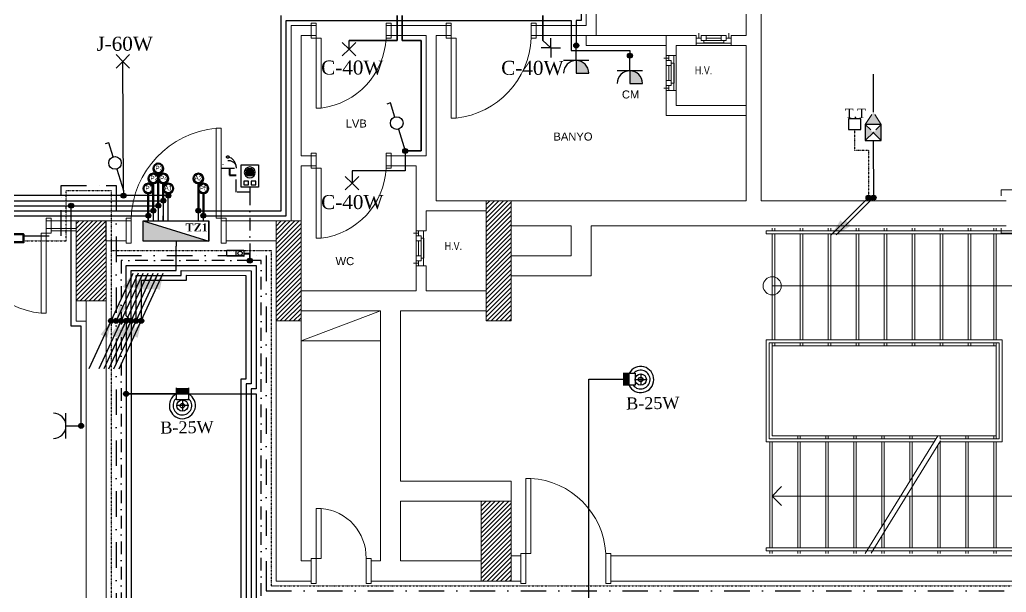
# Model space of a CAD drawing. Header units: millimetres. Extents: x 3395 to 31170, y 2853 to 7104.
# Drawn here: x 11591 to 12577, y 5600 to 6172 of the extents above; entities that cross this region are included whole.
import ezdxf

# ---------------------------------------------------------------- set-up
doc = ezdxf.new("R2010")
doc.units = ezdxf.units.MM
for name, pattern in [('ACAD_ISO02W100', [15, 12, -3]), ('DASHDOT', [25.4, 12.7, -6.35, 0, -6.35]), ('DASHDOTX2', [50.8, 25.4, -12.7, 0, -12.7]), ('DIVIDE', [1.25, 0.5, -0.25, 0, -0.25, 0, -0.25])]:
    doc.linetypes.add(name, pattern=pattern)
for name, color, linetype, lineweight in [('9', 2, 'Continuous', 18), ('Duvar', 7, 'Continuous', 20), ('ELEKT', 2, 'Continuous', 50), ('elk035', 3, 'Continuous', 30), ('KAPEN', 30, 'Continuous', 13), ('SIVA', 42, 'Continuous', 9), ('TR', 252, 'Continuous', 5), ('ZİL', 53, 'DASHDOT', 20)]:
    doc.layers.add(name, color=color, linetype=linetype, lineweight=lineweight)
for name, color, linetype in [('AnaHat', 11, 'Continuous'), ('AydınlatmaT.', 1, 'Continuous'), ('DENIZLIK', 140, 'Continuous'), ('Diyafon.Zil', 41, 'DASHDOT'), ('Elektrik T.', 4, 'Continuous'), ('hat', 3, 'Continuous'), ('Müşterek', 131, 'Continuous'), ('S', 2, 'Continuous'), ('SEMBOLLER', 7, 'Continuous'), ('SembollerY.', 255, 'DIVIDE'), ('Telefon', 3, 'DIVIDE'), ('Televizyon', 255, 'DASHDOTX2'), ('Yan.Korna', 95, 'Continuous'), ('YazılarY.', 7, 'Continuous'), ('ÇıkışTabela', 3, 'Continuous')]:
    doc.layers.add(name, color=color, linetype=linetype)
doc.styles.add('ALT', font='times.ttf', dxfattribs={"height": 20})
doc.styles.add('MEKAN', font='times.ttf')
doc.styles.get("Standard").update_dxf_attribs({"font": 'arial.ttf'})
doc.styles.add('style1', font='arial.ttf')

# ---------------------------------------------------------------- blocks, each defined once
blk = doc.blocks.new('LL8-1A')
at = {"layer": 'KAPEN'}
for points in [[(-80, 0), (-80, -2.5), (-75, -2.5), (-75, 12.5), (-80, 12.5), (-80, 10)], [(0, 0), (0, -2.5), (-5, -2.5), (-5, 12.5), (0, 12.5), (0, 10)]]:
    blk.add_lwpolyline(points, dxfattribs=at)
blk.add_lwpolyline([(-5, -72.5), (-10, -72.5), (-10, -2.5), (-5, -2.5)], close=True, dxfattribs=at)
blk.add_arc((-0.63, 1.38), 74.47, 182.98844, 262.76937, dxfattribs=at)
blk = doc.blocks.new('LL1-2U')
at = {"layer": 'KAPEN'}
blk.add_lwpolyline([(5, 92.5), (10, 92.5), (10, 2.5), (5, 2.5)], close=True, dxfattribs=at)
for points in [[(0, 0), (0, 2.5), (5, 2.5), (5, -22.5), (0, -22.5), (0, -20)], [(100, 0), (100, 2.5), (95, 2.5), (95, -22.5), (100, -22.5), (100, -20)]]:
    blk.add_lwpolyline(points, dxfattribs=at)
blk.add_arc((0.83, -1.3), 94.24, 2.30929, 84.41755, dxfattribs=at)
blk = doc.blocks.new('30x30')
at = {"layer": 'DENIZLIK'}
blk.add_line((2.5, -12.5), (2.5, 7.5), dxfattribs=at)
at = {"layer": 'Duvar'}
for p, q in [((5, 15), (-5, 15)), ((5, -20), (-5, -20))]:
    blk.add_line(p, q, dxfattribs=at)
at = {"layer": 'KAPEN'}
for p, q in [((-5, -10), (-5, 5)), ((-2.5, 5), (-2.5, -10)), ((0, 5), (0, -10))]:
    blk.add_line(p, q, dxfattribs=at)
for points in [[(0, 7.5), (0, 5), (-5, 5), (-5, 10), (-2.5, 10)], [(2.5, 15), (2.5, 7.5), (0, 7.5), (0, 10), (-2.5, 10), (-2.5, 15)], [(0, -12.5), (0, -10), (-5, -10), (-5, -15), (-2.5, -15)], [(2.5, -20), (2.5, -12.5), (0, -12.5), (0, -15), (-2.5, -15), (-2.5, -20)]]:
    blk.add_lwpolyline(points, dxfattribs=at)
at = {"layer": 'SIVA', "ltscale": 2}
for p, q in [((-2.5, 12.5), (-7.5, 12.5)), ((-2.5, -17.5), (-7.5, -17.5))]:
    blk.add_line(p, q, dxfattribs=at)
blk = doc.blocks.new('RR9-1A')
at = {"layer": 'KAPEN'}
for points in [[(0, 0), (0, -2.5), (5, -2.5), (5, 12.5), (0, 12.5), (0, 10)], [(90, 0), (90, -2.5), (85, -2.5), (85, 12.5), (90, 12.5), (90, 10)]]:
    blk.add_lwpolyline(points, dxfattribs=at)
blk.add_lwpolyline([(5, -82.5), (10, -82.5), (10, -2.5), (5, -2.5)], close=True, dxfattribs=at)
blk.add_arc((0.74, 1.33), 84.34, 276.30069, 357.39453, dxfattribs=at)
blk = doc.blocks.new('B')
at = {"layer": 'elk035'}
blk.add_hatch(color=256, dxfattribs=at).paths.add_polyline_path([(2.5, 0, 1), (-2.5, 0, 1)])
blk.add_circle((0, 0), 2.5, dxfattribs=at)
blk = doc.blocks.new('NORA')
for p, q in [((0, 0.2275), (-0.0318, 0.2275)), ((0, 0.105), (0, 0.2275))]:
    blk.add_line(p, q)
blk.add_circle((0, 0.0525), 0.0525)
blk = doc.blocks.new('A')
at = {"layer": 'S', "xscale": 100, "yscale": 100, "zscale": 100, "rotation": 180}
blk.add_blockref('NORA', (0, 0), dxfattribs=at)
blk = doc.blocks.new('KAAC')
at = {"layer": 'SEMBOLLER', "color": 9}
for p, q in [((-0.081, 0.306), (0.081, 0.306)), ((-0.081, 0.29), (0.081, 0.29)), ((-0.078, 0.322), (0.078, 0.322)), ((-0.078, 0.274), (0.078, 0.274)), ((-0.071, 0.338), (0.071, 0.338)), ((-0.071, 0.258), (0.071, 0.258)), ((-0.059, 0.354), (0.059, 0.354)), ((-0.059, 0.242), (0.059, 0.242)), ((-0.039, 0.37), (0.039, 0.37)), ((-0.039, 0.226), (0.039, 0.226))]:
    blk.add_line(p, q, dxfattribs=at)
at = {"layer": 'SEMBOLLER', "color": 4}
blk.add_lwpolyline([(-0.175, 0.45), (-0.175, 0), (0.175, 0), (0.175, 0.45)], close=True, dxfattribs=at)
at = {"layer": 'SEMBOLLER', "color": 3}
for points in [[(-0.123, 0.045), (-0.123, 0.12), (-0.028, 0.12), (-0.028, 0.045)], [(0.028, 0.045), (0.028, 0.12), (0.123, 0.12), (0.123, 0.045)]]:
    blk.add_lwpolyline(points, close=True, dxfattribs=at)
at = {"layer": 'SEMBOLLER', "color": 2}
blk.add_circle((0, 0.298), 0.112, dxfattribs=at)
at = {"layer": 'SEMBOLLER', "color": 9}
for start, end in [(174.3781, 185.6219), (150.6713, 162.9089), (197.0911, 209.3287), (118.155, 136.7056), (223.2944, 241.845), (43.2944, 61.845), (298.155, 316.7056), (17.0911, 29.3287), (330.6713, 342.9089), (354.3781, 5.6219)]:
    blk.add_arc((0, 0.298), 0.0817, start, end, dxfattribs=at)

msp = doc.modelspace()

# ---------------------------------------------------------------- hatches: boundary and pattern name
at = {"layer": 'Elektrik T.', "linetype": 'ByBlock'}
h = msp.add_hatch(color=256, dxfattribs=at)
h.dxf.hatch_style = 1
h.paths.add_polyline_path([(12160.07, 6118.78, 0.414214), (12147.47, 6131.38), (12147.47, 6118.78)])
h = msp.add_hatch(color=256, dxfattribs=at)
h.dxf.hatch_style = 1
h.paths.add_polyline_path([(12201.11, 6121.26), (12201.11, 6108.66), (12213.71, 6108.66, 0.414214)])
at = {"layer": 'Elektrik T.'}
for points in [[(12194.29, 5806.97), (12200.29, 5806.97), (12200.29, 5818.97), (12194.29, 5818.97)], [(11748.01, 5804.41), (11748.01, 5798.41), (11760.01, 5798.41), (11760.01, 5804.41)]]:
    msp.add_hatch(color=3, dxfattribs=at).paths.add_polyline_path(points)
at = {"layer": 'ZİL', "linetype": 'ACAD_ISO02W100'}
msp.add_hatch(color=256, dxfattribs=at).paths.add_polyline_path([(12444.71, 6079.79), (12436.54, 6067.55), (12452.54, 6067.55)])
h = msp.add_hatch(color=256, dxfattribs=at)
h.paths.add_polyline_path([(12452.54, 6067.55), (12444.54, 6059.55), (12452.54, 6051.55)])
h.paths.add_polyline_path([(12436.54, 6067.55), (12436.54, 6051.55), (12444.54, 6059.55)])

# ---------------------------------------------------------------- linework, layer by layer
at = {"lineweight": 211}
msp.add_line((11739.7, 5996.46), (11739.7, 5998.83), dxfattribs=at)
msp.add_lwpolyline([(12452.54, 6067.55), (12436.54, 6067.55), (12436.54, 6051.55), (12452.54, 6051.55)], close=True)
at = {"layer": 'AnaHat'}
for p, q in [((11747.47, 5951.14), (11747.47, 5946.14)), ((11702.45, 5871.36), (11702.45, 5876.36))]:
    msp.add_line(p, q, dxfattribs=at)
for points in [[(11702.45, 5871.36), (11702.45, 5921.54), (11702.45, 5921.54), (11747.47, 5921.54), (11747.47, 5946.14)], [(11702.45, 5871.36), (11697.45, 5876.36), (11697.45, 5921.54), (11697.45, 5926.54), (11827.47, 5926.54), (11827.47, 5926.54), (11827.47, 5803.41), (11827.47, 5803.41), (11822.47, 5803.41), (11822.47, 5591.54)], [(11702.45, 5871.36), (11702.45, 5358.99), (11702.45, 5353.99), (11697.45, 5353.99), (11697.45, 5156.86), (11747.47, 5156.86)]]:
    msp.add_lwpolyline(points, dxfattribs=at)
at = {"layer": 'AydınlatmaT.', "color": 1}
for p, q in [((11920.44, 6142.8), (11913.65, 6149.58)), ((11920.44, 6142.8), (11927.23, 6149.58)), ((12122.06, 6144.22), (12122.06, 6153.82)), ((11694.18, 6130.58), (11687.4, 6137.37)), ((11694.18, 6130.58), (11700.97, 6137.37)), ((11920.44, 6142.8), (11913.65, 6136.01)), ((11920.44, 6142.8), (11927.23, 6136.01)), ((12122.06, 6144.22), (12112.46, 6144.22)), ((12122.06, 6144.22), (12122.06, 6134.62)), ((12122.06, 6144.22), (12131.66, 6144.22)), ((11694.18, 6130.58), (11687.4, 6123.79)), ((11694.18, 6130.58), (11700.97, 6123.79)), ((11923.41, 6008.97), (11916.63, 6015.76)), ((11923.41, 6008.97), (11916.63, 6002.18)), ((11923.41, 6008.97), (11930.2, 6015.76)), ((11923.41, 6008.97), (11930.2, 6002.18))]:
    msp.add_line(p, q, dxfattribs=at)
at = {"layer": 'AydınlatmaT.', "linetype": 'ByBlock'}
for p, q in [((12114.26, 6151.46), (12122.06, 6144.22)), ((11694.8, 6001.46), (11694.18, 6130.58)), ((11976.5, 6041.36), (11976.5, 6026.36)), ((11923.42, 6021.36), (11923.41, 6008.97)), ((11976.5, 6021.36), (11923.42, 6021.36)), ((11976.5, 6026.36), (11976.5, 6021.36))]:
    msp.add_line(p, q, dxfattribs=at)
at = {"layer": 'AydınlatmaT.'}
for p, q in [((12444.71, 6079.79), (12444.71, 6117.97)), ((11969.91, 6063), (11976.5, 6041.36)), ((12444.54, 6051.55), (12444.74, 5994.46)), ((11688.22, 6023.1), (11694.8, 6001.46))]:
    msp.add_line(p, q, dxfattribs=at)
at = {"layer": 'AydınlatmaT.', "linetype": 'ByBlock'}
for points in [[(11769.7, 5971.46), (11769.7, 5981.46), (11852.47, 5981.46), (11852.47, 5981.46), (11852.47, 6171.46), (11852.47, 6176.46)], [(11968.42, 6176.46), (11968.42, 6156.46), (11968.42, 6151.46), (11920.5, 6151.46), (11968.42, 6151.46), (11968.42, 6176.46)], [(11973.42, 6176.46), (11973.42, 6156.46), (11973.42, 6151.46), (11992.47, 6151.46), (11992.47, 6151.46), (11992.47, 6041.36), (11992.47, 6041.36), (11976.5, 6041.36), (11992.47, 6041.36), (11992.47, 6151.46), (11973.42, 6151.46), (11973.42, 6176.46)], [(12114.26, 6176.46), (12114.26, 6156.46), (12114.26, 6151.46), (12114.26, 6176.46)], [(11920.44, 6142.8), (11920.5, 6151.46)], [(11694.8, 6001.46), (11694.8, 5996.46)], [(11739.7, 5971.46), (11739.7, 5991.46), (11739.7, 5996.46), (11532.47, 5996.46)]]:
    msp.add_lwpolyline(points, dxfattribs=at)
at = {"layer": 'AydınlatmaT.'}
msp.add_lwpolyline([(11677.47, 5951.46), (11677.45, 5971.24)], dxfattribs=at)
at = {"layer": 'Diyafon.Zil'}
for p, q in [((11793.14, 6023.96), (11807.81, 6023.96)), ((11807.38, 5999.82), (11807.38, 6017.03)), ((11821.16, 5999.82), (11807.38, 5999.82)), ((11821.16, 6005.1), (11821.16, 5999.82)), ((11821.16, 5999.82), (11821.28, 5938.79))]:
    msp.add_line(p, q, dxfattribs=at)
at = {"layer": 'Diyafon.Zil', "lineweight": 40, "ltscale": 4.5}
for p, q in [((11800.81, 6023.96), (11800.81, 6017.03)), ((11800.81, 6017.03), (11807.38, 6017.03))]:
    msp.add_line(p, q, dxfattribs=at)
at = {"layer": 'Diyafon.Zil'}
msp.add_lwpolyline([(11832.47, 5596.54), (11832.47, 5931.54), (11832.47, 5931.54), (11821.29, 5931.54), (11821.28, 5938.79), (11821.28, 5931.54), (11692.47, 5931.54), (11692.47, 5931.54), (11692.47, 5136.46)], dxfattribs=at)
at = {"layer": 'Diyafon.Zil', "lineweight": 40, "ltscale": 4.5}
msp.add_lwpolyline([(11815.09, 5938.78), (11821.28, 5938.79)], dxfattribs=at)
at = {"layer": 'Diyafon.Zil'}
msp.add_circle((11799.16, 6035.12), 1.22, dxfattribs=at)
for centre, radius, end in [((11800.48, 6023.96), 7.34, 180), ((11795.72, 6023.96), 12.09, 67.34949)]:
    msp.add_arc(centre, radius, 0, end, dxfattribs=at)
at = {"layer": 'Duvar'}
for p, q in [((12157.47, 6276.46), (12157.47, 6166.46)), ((12167.47, 6156.46), (12167.47, 6276.4)), ((12317.47, 6276.46), (12317.47, 6156.46)), ((12332.47, 6276.46), (12332.47, 6061.46)), ((11882.47, 6166.46), (11862.47, 6166.46)), ((11882.47, 6166.46), (11882.47, 6156.46)), ((11962.47, 6156.46), (11962.47, 6166.46)), ((12017.47, 6166.46), (11962.47, 6166.46)), ((12017.47, 6166.46), (12017.47, 6156.46)), ((12107.47, 6156.46), (12107.47, 6166.46)), ((12157.47, 6166.46), (12107.47, 6166.46)), ((12107.47, 6166.46), (12157.47, 6166.46)), ((11862.47, 6156.46), (11862.47, 5971.36)), ((11872.47, 6156.46), (11882.47, 6156.46)), ((11872.47, 6036.36), (11872.47, 6156.46)), ((11962.47, 6156.46), (11997.47, 6156.46)), ((11997.47, 6156.46), (11997.47, 6036.36)), ((12007.47, 6156.46), (12007.47, 5991.46)), ((12007.47, 6156.46), (12017.47, 6156.46)), ((12107.47, 6156.46), (12157.47, 6156.46)), ((12157.47, 6146.46), (12157.47, 6156.46)), ((12267.47, 6156.46), (12167.47, 6156.46)), ((12237.47, 6156.46), (12167.47, 6156.46)), ((12317.47, 6156.46), (12302.47, 6156.46)), ((12237.47, 6146.46), (12157.47, 6146.46)), ((12237.47, 6146.46), (12237.47, 6136.46)), ((12247.47, 6146.46), (12267.47, 6146.46)), ((12247.47, 6146.46), (12247.47, 6136.46)), ((12302.47, 6146.46), (12317.47, 6146.46)), ((12317.47, 6146.46), (12317.47, 6086.46)), ((12237.47, 6111.46), (12237.47, 6086.46)), ((12247.47, 6101.46), (12247.47, 6086.46)), ((12247.47, 6086.46), (12317.47, 6086.46)), ((12317.47, 6086.46), (12317.47, 5991.46)), ((12237.47, 6076.46), (12317.47, 6076.46)), ((11872.47, 6036.36), (11882.47, 6036.36)), ((11882.47, 6036.36), (11882.47, 6026.36)), ((11997.47, 6036.36), (11962.47, 6036.36)), ((11962.47, 6026.36), (11962.47, 6036.36)), ((11872.47, 5971.36), (11872.47, 6026.36)), ((11882.47, 6026.36), (11872.47, 6026.36)), ((11962.47, 6026.36), (11987.47, 6026.36)), ((11987.47, 6026.36), (11987.47, 5991.46)), ((11987.47, 5991.46), (11987.47, 5961.36)), ((11987.47, 5991.46), (11987.47, 5991.46)), ((12057.47, 5991.46), (12007.47, 5991.46)), ((12057.45, 5991.36), (12082.45, 5991.36)), ((12057.45, 5991.36), (12057.45, 5871.36)), ((12082.45, 5991.36), (12082.45, 5871.36)), ((12317.47, 5991.46), (12082.47, 5991.46)), ((12577.47, 5991.46), (12407.47, 5991.46)), ((11997.47, 5961.36), (11997.47, 5981.46)), ((12057.47, 5981.46), (11997.47, 5981.46)), ((11622.47, 5971.46), (11697.47, 5971.46)), ((11622.47, 5961.46), (11622.47, 5971.46)), ((11647.45, 5971.36), (11677.45, 5971.36)), ((11647.45, 5971.36), (11647.45, 5891.36)), ((11677.45, 5971.36), (11677.45, 5891.36)), ((11697.47, 5971.46), (11697.47, 5951.46)), ((11797.47, 5951.46), (11797.47, 5971.46)), ((11847.47, 5971.46), (11797.47, 5971.46)), ((11847.45, 5971.36), (11872.45, 5971.36)), ((11847.45, 5971.36), (11847.45, 5871.36)), ((11872.45, 5971.36), (11872.45, 5871.36)), ((11622.47, 5961.46), (11647.47, 5961.46)), ((12577.47, 5966.46), (12162.47, 5966.46)), ((12682.97, 5961.46), (12337.47, 5961.46)), ((12337.47, 5958.46), (12337.47, 5961.46)), ((12679.97, 5958.46), (12337.47, 5958.46)), ((12343.47, 5961.46), (12343.47, 5963.86)), ((12343.47, 5852.36), (12343.47, 5958.46)), ((12345.97, 5961.46), (12345.97, 5963.86)), ((12345.97, 5852.36), (12345.97, 5958.46)), ((12371.47, 5961.46), (12371.47, 5963.86)), ((12371.47, 5852.36), (12371.47, 5958.46)), ((12373.97, 5961.46), (12373.97, 5963.86)), ((12373.97, 5852.36), (12373.97, 5958.46)), ((12399.47, 5961.46), (12399.47, 5963.86)), ((12399.47, 5852.36), (12399.47, 5958.46)), ((12401.97, 5961.46), (12401.97, 5963.86)), ((12401.97, 5852.36), (12401.97, 5958.46)), ((12427.47, 5961.46), (12427.47, 5963.86)), ((12427.47, 5852.36), (12427.47, 5958.46)), ((12429.97, 5961.46), (12429.97, 5963.86)), ((12429.97, 5852.36), (12429.97, 5958.46)), ((12455.47, 5961.46), (12455.47, 5963.86)), ((12455.47, 5852.36), (12455.47, 5958.46)), ((12457.97, 5961.46), (12457.97, 5963.86)), ((12457.97, 5852.36), (12457.97, 5958.46)), ((12483.47, 5961.46), (12483.47, 5963.86)), ((12483.47, 5852.36), (12483.47, 5958.46)), ((12485.97, 5961.46), (12485.97, 5963.86)), ((12485.97, 5852.36), (12485.97, 5958.46)), ((12511.47, 5961.46), (12511.47, 5963.86)), ((12511.47, 5852.36), (12511.47, 5958.46)), ((12513.97, 5961.46), (12513.97, 5963.86)), ((12513.97, 5852.36), (12513.97, 5958.46)), ((12539.47, 5961.46), (12539.47, 5963.86)), ((12539.47, 5852.36), (12539.47, 5958.46)), ((12541.97, 5961.46), (12541.97, 5963.86)), ((12541.97, 5852.36), (12541.97, 5958.46)), ((12564.97, 5961.46), (12564.97, 5963.86)), ((12564.97, 5852.36), (12564.97, 5958.46)), ((12567.47, 5961.46), (12567.47, 5963.86)), ((12567.47, 5852.36), (12567.47, 5958.46)), ((11677.47, 5951.46), (11677.47, 5551.46)), ((11697.47, 5951.46), (11677.47, 5951.46)), ((11797.47, 5951.46), (11847.47, 5951.46)), ((11987.47, 5926.36), (11987.47, 5901.36)), ((11997.47, 5901.36), (11997.47, 5926.36)), ((11987.47, 5901.36), (11872.47, 5901.36)), ((12057.47, 5901.36), (11997.47, 5901.36)), ((12343.47, 5906.36), (12616.21, 5906.36)), ((11647.45, 5891.36), (11677.45, 5891.36)), ((11657.47, 5891.46), (11657.47, 5593.96)), ((11872.47, 5851.36), (11951.97, 5881.36)), ((11951.97, 5881.36), (11872.47, 5881.36)), ((11951.97, 5881.36), (11951.97, 5631.46)), ((12057.47, 5881.36), (11971.97, 5881.36)), ((11971.97, 5881.36), (11971.97, 5711.36)), ((11847.45, 5871.36), (11872.45, 5871.36)), ((11847.47, 5871.46), (11847.47, 5611.46)), ((11872.47, 5871.46), (11872.47, 5631.46)), ((12057.45, 5871.36), (12082.45, 5871.36)), ((11951.97, 5851.36), (11872.47, 5851.36)), ((12343.47, 5756.36), (12343.47, 5849.36)), ((12345.97, 5846.36), (12345.97, 5849.36)), ((12371.47, 5846.36), (12371.47, 5849.36)), ((12373.97, 5846.36), (12373.97, 5849.36)), ((12399.47, 5846.36), (12399.47, 5849.36)), ((12401.97, 5846.36), (12401.97, 5849.36)), ((12427.47, 5846.36), (12427.47, 5849.36)), ((12429.97, 5846.36), (12429.97, 5849.36)), ((12455.47, 5846.36), (12455.47, 5849.36)), ((12457.97, 5846.36), (12457.97, 5849.36)), ((12483.47, 5846.36), (12483.47, 5849.36)), ((12485.97, 5846.36), (12485.97, 5849.36)), ((12511.47, 5846.36), (12511.47, 5849.36)), ((12513.97, 5846.36), (12513.97, 5849.36)), ((12539.47, 5846.36), (12539.47, 5849.36)), ((12541.97, 5846.36), (12541.97, 5849.36)), ((12564.97, 5846.36), (12564.97, 5849.36)), ((12567.47, 5846.36), (12567.47, 5849.36)), ((12343.47, 5846.36), (12567.47, 5846.36)), ((12567.45, 5756.36), (12567.47, 5846.36)), ((11657.47, 5796.36), (11657.47, 5593.96)), ((12567.47, 5756.36), (12343.47, 5756.36)), ((12368.97, 5753.36), (12368.97, 5756.36)), ((12371.47, 5753.36), (12371.47, 5756.36)), ((12396.97, 5753.36), (12396.97, 5756.36)), ((12399.47, 5753.36), (12399.47, 5756.36)), ((12424.97, 5753.36), (12424.97, 5756.36)), ((12427.47, 5753.36), (12427.47, 5756.36)), ((12508.97, 5756.36), (12436.39, 5638.96)), ((12511.88, 5751.56), (12442.51, 5639.34)), ((12452.97, 5753.36), (12452.97, 5756.36)), ((12455.47, 5753.36), (12455.47, 5756.36)), ((12480.97, 5753.36), (12480.97, 5756.36)), ((12483.47, 5753.36), (12483.47, 5756.36)), ((12511.47, 5753.36), (12511.47, 5756.36)), ((12536.97, 5753.36), (12536.97, 5756.36)), ((12539.47, 5753.36), (12539.47, 5756.36)), ((12564.97, 5753.36), (12564.97, 5756.36)), ((12567.45, 5756.36), (12567.45, 5753.36)), ((12340.97, 5644.46), (12340.97, 5750.36)), ((12343.47, 5644.46), (12343.47, 5750.36)), ((12368.97, 5644.46), (12368.97, 5750.36)), ((12371.47, 5644.46), (12371.47, 5750.36)), ((12396.97, 5644.46), (12396.97, 5750.36)), ((12399.47, 5644.46), (12399.47, 5750.36)), ((12424.97, 5644.46), (12424.97, 5750.36)), ((12427.47, 5644.46), (12427.47, 5750.36)), ((12452.97, 5665.78), (12452.97, 5750.36)), ((12455.47, 5644.46), (12455.47, 5750.36)), ((12480.97, 5711.07), (12480.97, 5750.36)), ((12483.47, 5644.46), (12483.47, 5750.36)), ((12508.97, 5644.46), (12508.97, 5746.85)), ((12511.47, 5644.46), (12511.47, 5750.36)), ((12536.97, 5644.46), (12536.97, 5750.36)), ((12539.47, 5644.46), (12539.47, 5750.36)), ((12564.97, 5644.46), (12564.97, 5750.36)), ((12567.47, 5644.46), (12567.47, 5750.36)), ((12082.45, 5711.36), (11971.97, 5711.36)), ((12082.45, 5711.36), (12082.45, 5691.36)), ((12343.47, 5696.36), (12352.74, 5705.96)), ((12052.45, 5691.36), (11971.97, 5691.36)), ((11971.97, 5691.36), (11971.97, 5631.46)), ((12052.45, 5691.36), (12082.45, 5691.36)), ((12052.45, 5691.36), (12052.45, 5611.36)), ((12082.45, 5691.36), (12082.45, 5611.36)), ((12616.21, 5696.36), (12343.47, 5696.36)), ((12343.47, 5696.36), (12352.74, 5686.76)), ((12480.97, 5644.46), (12480.97, 5696.36)), ((12452.97, 5644.46), (12452.97, 5656.9)), ((12337.47, 5644.46), (12679.97, 5644.46)), ((12337.47, 5644.46), (12337.47, 5641.46)), ((12091.97, 5636.56), (12082.45, 5636.56)), ((12091.97, 5636.56), (12091.97, 5611.46)), ((12181.97, 5636.46), (12181.97, 5611.36)), ((12181.97, 5636.46), (12181.97, 5611.36)), ((12181.97, 5636.46), (12687.47, 5636.46)), ((12337.47, 5641.46), (12682.97, 5641.46)), ((12340.97, 5638.86), (12340.97, 5641.46)), ((12343.47, 5638.86), (12343.47, 5641.46)), ((12368.97, 5638.86), (12368.97, 5641.46)), ((12371.47, 5638.86), (12371.47, 5641.46)), ((12396.97, 5638.86), (12396.97, 5641.46)), ((12399.47, 5638.86), (12399.47, 5641.46)), ((12424.97, 5638.86), (12424.97, 5641.46)), ((12427.47, 5638.86), (12427.47, 5641.46)), ((12452.97, 5638.86), (12452.97, 5641.46)), ((12455.47, 5638.86), (12455.47, 5641.46)), ((12480.97, 5638.86), (12480.97, 5641.46)), ((12483.47, 5638.86), (12483.47, 5641.46)), ((12508.97, 5638.86), (12508.97, 5641.46)), ((12511.47, 5638.86), (12511.47, 5641.46)), ((12536.97, 5638.86), (12536.97, 5641.46)), ((12539.47, 5638.86), (12539.47, 5641.46)), ((12564.97, 5638.86), (12564.97, 5641.46)), ((12567.47, 5638.86), (12567.47, 5641.46)), ((11872.47, 5631.46), (11882.45, 5631.46)), ((11882.45, 5631.46), (11882.45, 5611.46)), ((11942.45, 5631.46), (11951.97, 5631.46)), ((11942.45, 5631.46), (11942.45, 5611.46)), ((11971.97, 5631.46), (12052.47, 5631.46)), ((11847.47, 5611.46), (11882.45, 5611.46)), ((11942.45, 5611.46), (12052.45, 5611.46)), ((12052.45, 5611.36), (12082.45, 5611.36)), ((12091.97, 5611.46), (12082.47, 5611.46)), ((12181.97, 5611.46), (12687.47, 5611.46))]:
    msp.add_line(p, q, dxfattribs=at)
for points in [[(12102.47, 6166.46), (12157.47, 6166.46), (12157.47, 6276.46)], [(12577.47, 5991.46), (12332.47, 5991.46), (12332.47, 6276.46)], [(11792.47, 5971.46), (11862.47, 5971.46), (11862.47, 6166.46)], [(11792.47, 5976.46), (11857.47, 5976.46), (11857.47, 6166.46)], [(11862.47, 6166.46), (11887.47, 6166.46)], [(11957.47, 6166.46), (12022.47, 6166.46)], [(11887.47, 6036.36), (11872.47, 6036.36), (11872.47, 6156.46), (11887.47, 6156.46)], [(11957.47, 6156.46), (11997.47, 6156.46), (11997.47, 6036.36), (11957.47, 6036.36)], [(12022.47, 6156.46), (12007.47, 6156.46), (12007.47, 5991.46), (12317.47, 5991.46), (12317.47, 6076.46), (12237.47, 6076.46), (12237.47, 6156.46), (12102.47, 6156.46)], [(11957.47, 6026.36), (11987.47, 6026.36), (11987.47, 5901.36), (11872.47, 5901.36), (11872.47, 6026.36), (11887.47, 6026.36)], [(12572.47, 5996.36), (12572.47, 6002.36), (12682.47, 6002.36), (12682.47, 5996.36)], [(11617.47, 5971.46), (11702.47, 5971.46)], [(11547.47, 5963.25), (11232.47, 5961.46), (11232.47, 5946.46), (11072.47, 5946.36), (11072.47, 5563.96), (11657.47, 5563.96), (11657.47, 5871.08), (11647.47, 5871.08), (11647.47, 5963.81), (11617.47, 5963.64)], [(12082.47, 5916.46), (12162.47, 5916.46), (12162.47, 5966.46)], [(12572.47, 5963.86), (12572.47, 5958.86), (12682.47, 5958.86), (12682.47, 5963.86)], [(12505.26, 5750.36), (12337.47, 5750.36), (12337.47, 5852.36), (12573.47, 5852.36), (12573.47, 5750.36), (12511.14, 5750.36)], [(12507.12, 5753.36), (12340.47, 5753.36), (12340.47, 5849.36), (12570.47, 5849.36), (12570.47, 5753.36), (12511.47, 5753.36)], [(11882.45, 5631.46), (11882.45, 5633.96), (11887.45, 5633.96), (11887.45, 5608.96), (11882.45, 5608.96), (11882.45, 5611.46)], [(11942.45, 5631.46), (11942.45, 5633.96), (11937.45, 5633.96), (11937.45, 5608.96), (11942.45, 5608.96), (11942.45, 5611.46)], [(12091.97, 5636.56), (12091.97, 5639.06), (12096.97, 5639.06), (12096.97, 5608.96), (12091.97, 5608.96), (12091.97, 5611.46)], [(12181.97, 5636.56), (12181.97, 5639.06), (12176.97, 5639.06), (12176.97, 5608.96), (12181.97, 5608.96), (12181.97, 5611.46)]]:
    msp.add_lwpolyline(points, dxfattribs=at)
for points in [[(12247.47, 6146.46), (12317.47, 6146.46), (12317.47, 6086.46), (12247.47, 6086.46)], [(12082.47, 5936.46), (12142.47, 5936.46), (12142.47, 5966.46), (12082.47, 5966.46)], [(12096.97, 5713.96), (12101.97, 5713.96), (12101.97, 5639.06), (12096.97, 5639.06)], [(11887.45, 5683.96), (11892.45, 5683.96), (11892.45, 5633.96), (11887.45, 5633.96)]]:
    msp.add_lwpolyline(points, close=True, dxfattribs=at)
msp.add_circle((12343.47, 5906.36), 9.09, dxfattribs=at)
for centre, radius, start, end in [((12097.63, 5634.61), 79.47, 3.2095, 86.86732), ((11888.41, 5635.08), 49.05, 358.69517, 85.27925)]:
    msp.add_arc(centre, radius, start, end, dxfattribs=at)
at = {"layer": 'ELEKT'}
msp.add_lwpolyline([(11558.19, 5957.89), (11595.02, 5957.89), (11595.02, 5949.85), (11558.19, 5949.85)], close=True, dxfattribs=at)
at = {"layer": 'Elektrik T.', "color": 4}
for p, q in [((12147.47, 6131.38), (12147.47, 6146.59)), ((12201.11, 6121.26), (12201.11, 6136.46)), ((12160.02, 6131.38), (12134.92, 6131.38)), ((12213.67, 6121.26), (12188.56, 6121.26)), ((11637.39, 5753.98), (11637.39, 5779.08)), ((11637.39, 5766.53), (11652.6, 5766.53))]:
    msp.add_line(p, q, dxfattribs=at)
at = {"layer": 'Elektrik T.', "linetype": 'ByBlock'}
for p, q in [((12147.47, 6131.38), (12147.47, 6118.78)), ((12147.47, 6118.78), (12160.07, 6118.78)), ((11719.7, 5971.46), (11719.7, 5976.46)), ((11734.7, 5971.46), (11734.7, 5976.46)), ((11739.7, 5971.46), (11739.7, 5976.46)), ((11769.7, 5971.46), (11769.7, 5976.46)), ((11774.7, 5971.46), (11774.7, 5976.46))]:
    msp.add_line(p, q, dxfattribs=at)
at = {"layer": 'Elektrik T.', "color": 3}
for p, q in [((12194.29, 5818.97), (12206.29, 5818.97)), ((12200.29, 5806.97), (12200.29, 5818.97)), ((12206.29, 5818.97), (12206.29, 5806.97)), ((12206.31, 5812.71), (12217.68, 5812.71)), ((12212, 5818.39), (12212, 5807.03)), ((11748.01, 5792.41), (11748.01, 5804.41)), ((11760.01, 5804.41), (11760.01, 5792.41)), ((12206.29, 5806.97), (12194.29, 5806.97)), ((11748.01, 5798.41), (11760.01, 5798.41)), ((11760.01, 5792.41), (11748.01, 5792.41)), ((11753.75, 5792.39), (11753.75, 5781.02)), ((11759.43, 5786.7), (11748.06, 5786.7))]:
    msp.add_line(p, q, dxfattribs=at)
at = {"layer": 'Elektrik T.', "linetype": 'ByBlock'}
for points in [[(11647.47, 6271.46), (11826.96, 6271.33), (12152.47, 6271.33), (12152.47, 6271.33), (12152.47, 6171.46), (12152.47, 6171.46), (12147.47, 6171.46), (12147.47, 6171.46), (12147.47, 6146.46)], [(11774.7, 5971.46), (11774.7, 5976.46), (11857.47, 5976.46), (11857.47, 6171.46), (12142.47, 6171.46), (12142.47, 6146.46), (12142.47, 6141.46), (12201.13, 6141.46), (12201.13, 6136.46)], [(12201.11, 6121.26), (12201.11, 6108.66), (12213.71, 6108.66)], [(11184.71, 5991.46), (11184.71, 5986.46), (11282.03, 5986.46), (11282.03, 5991.59), (11282.03, 5986.46), (11724.7, 5986.46), (11729.7, 5986.46), (11729.7, 5971.46)], [(11217.03, 5991.46), (11217.03, 5976.46), (11719.7, 5976.46), (11719.7, 5971.46)], [(11251.17, 5991.46), (11251.17, 5981.46), (11719.7, 5981.46), (11724.7, 5981.46), (11724.7, 5971.46)], [(11527.47, 5991.46), (11724.7, 5991.46), (11734.7, 5991.46), (11734.7, 5971.46)], [(11652.47, 5766.55), (11652.47, 5866.08), (11652.47, 5866.08), (11647.47, 5866.08), (11642.47, 5866.08), (11642.47, 5986.46)]]:
    msp.add_lwpolyline(points, dxfattribs=at)
at = {"layer": 'Elektrik T.', "color": 3}
for centre, radius in [((12212, 5812.71), 5.68), ((12212, 5812.71), 2.25), ((11753.75, 5786.7), 5.68), ((11753.75, 5786.7), 2.25)]:
    msp.add_circle(centre, radius, dxfattribs=at)
at = {"layer": 'Elektrik T.', "color": 4}
for centre, start, end in [((12147.47, 6118.78), 90, 180), ((12147.47, 6118.78), 0, 90), ((12201.11, 6108.66), 90, 180), ((12201.11, 6108.66), 0, 90), ((11624.79, 5766.53), 0, 90), ((11624.79, 5766.53), 270, 0)]:
    msp.add_arc(centre, 12.6, start, end, dxfattribs=at)
at = {"layer": 'Elektrik T.', "color": 3}
for centre, radius, start, end in [((12212, 5812.71), 13.06, 206.60524, 151.90115), ((12212, 5812.71), 9.37, 217.7713, 138.04429), ((11753.75, 5786.7), 13.06, 116.60524, 61.90115), ((11753.75, 5786.7), 9.37, 127.7713, 48.04429)]:
    msp.add_arc(centre, radius, start, end, dxfattribs=at)
at = {"layer": 'hat', "color": 2}
msp.add_lwpolyline([(12419.67, 6062.66), (12432.08, 6062.66), (12432.08, 6073.18), (12419.67, 6073.18)], close=True, dxfattribs=at)
at = {"layer": 'Müşterek'}
for points in [[(11697.44, 5871.37), (11697.44, 5798.41), (11754.01, 5798.41), (11697.44, 5798.41), (11697.44, 5358.99), (11754.03, 5358.99), (11760.03, 5358.99)], [(12160.17, 5591.54), (12160.17, 5812.97), (12200.29, 5812.97)], [(11754.01, 5798.41), (11827.47, 5798.41), (11827.47, 5798.41), (11827.47, 5596.54), (11827.47, 5591.54), (11977.34, 5591.54), (11977.34, 5550.11), (11977.34, 5591.54), (12403.9, 5591.54), (12403.9, 5552.72), (12403.9, 5591.54), (12713.94, 5591.54), (12713.94, 5525.57)]]:
    msp.add_lwpolyline(points, dxfattribs=at)
at = {"layer": 'S', "color": 3}
for p, q in [((11714.7, 5971.46), (11780.24, 5971.46)), ((11714.7, 5971.46), (11780.24, 5951.14)), ((11714.7, 5951.14), (11714.7, 5971.46)), ((11780.24, 5971.46), (11780.24, 5951.14)), ((11780.24, 5951.14), (11780.24, 5971.46)), ((11780.24, 5951.14), (11714.7, 5951.14))]:
    msp.add_line(p, q, dxfattribs=at)
at = {"layer": 'S', "linetype": 'Continuous'}
msp.add_solid([(11780.18, 5951.18), (11714.7, 5951.18), (11714.79, 5971.36)], dxfattribs=at)
at = {"layer": 'SembollerY.', "color": 4, "linetype": 'Continuous'}
for p, q in [((11798.09, 5935.96), (11798.17, 5942.07)), ((11798.17, 5942.07), (11815.13, 5941.84)), ((11807.41, 5935.83), (11807.49, 5941.94)), ((11815.13, 5941.84), (11815.05, 5935.72)), ((11815.05, 5935.72), (11798.09, 5935.96))]:
    msp.add_line(p, q, dxfattribs=at)
msp.add_circle((11811.39, 5938.83), 2.14, dxfattribs=at)
at = {"layer": 'Telefon', "color": 3}
msp.add_line((12439.74, 6042.01), (12439.74, 5994.46), dxfattribs=at)
at = {"layer": 'Telefon'}
for points in [[(12425.87, 6062.66), (12425.87, 6042.01), (12439.74, 6042.01)], [(11595.02, 5951.46), (11637.47, 5951.46), (11637.47, 5951.46), (11637.47, 5996.46), (11637.47, 6001.46), (11677.47, 6001.46), (11682.47, 6001.46), (11682.47, 5106.54), (11682.47, 5101.54), (11642.47, 5101.54), (11637.47, 5101.54), (11637.47, 5151.54), (11601.77, 5151.54)], [(11682.47, 5951.54), (11682.47, 5941.54), (11842.47, 5941.54), (11842.47, 5941.54), (11842.47, 5611.54), (11842.47, 5606.54), (12787.47, 5606.54), (12787.47, 5606.54), (12787.47, 5396.44), (12787.47, 5396.44), (12752.47, 5396.44), (12747.47, 5396.44), (12747.47, 5351.44)]]:
    msp.add_lwpolyline(points, dxfattribs=at)
at = {"layer": 'Televizyon'}
for points in [[(11595.02, 5956.46), (11632.47, 5956.46), (11632.47, 5996.46), (11632.47, 6006.46), (11677.47, 6006.46), (11687.47, 6006.46), (11687.47, 5106.54), (11687.47, 5096.54), (11642.47, 5096.54), (11632.47, 5096.54), (11632.47, 5146.54), (11601.77, 5146.54)], [(11687.47, 5936.54), (11837.47, 5936.54), (11837.47, 5611.54), (11837.47, 5601.54), (12782.47, 5601.54), (12782.47, 5401.44), (12752.47, 5401.44), (12742.47, 5401.44), (12742.47, 5356.44)]]:
    msp.add_lwpolyline(points, dxfattribs=at)
at = {"layer": 'TR', "ltscale": 2}
for p, q in [((12057.45, 5987.54), (12061.27, 5991.36)), ((12057.45, 5983.05), (12065.76, 5991.36)), ((12057.45, 5978.56), (12070.25, 5991.36)), ((12057.45, 5974.07), (12074.74, 5991.36)), ((12057.45, 5969.58), (12079.23, 5991.36)), ((12057.45, 5965.09), (12082.45, 5990.09)), ((12057.45, 5960.6), (12082.45, 5985.6)), ((12057.45, 5956.11), (12082.45, 5981.11)), ((11647.45, 5968.18), (11650.63, 5971.36)), ((11647.45, 5963.69), (11655.12, 5971.36)), ((11647.45, 5959.2), (11659.61, 5971.36)), ((11647.45, 5954.71), (11664.1, 5971.36)), ((11647.45, 5950.22), (11668.59, 5971.36)), ((11647.45, 5945.73), (11673.08, 5971.36)), ((11647.45, 5941.24), (11677.45, 5971.24)), ((11847.45, 5970.61), (11848.19, 5971.36)), ((11847.45, 5966.12), (11852.68, 5971.36)), ((11847.45, 5961.63), (11857.17, 5971.36)), ((11847.45, 5957.14), (11861.66, 5971.36)), ((11847.45, 5952.65), (11866.15, 5971.36)), ((11847.45, 5948.16), (11870.64, 5971.36)), ((11847.45, 5943.67), (11872.45, 5968.67)), ((12057.45, 5951.62), (12082.45, 5976.62)), ((12057.45, 5947.13), (12082.45, 5972.13)), ((12057.45, 5942.64), (12082.45, 5967.64)), ((11647.45, 5936.75), (11677.45, 5966.75)), ((11647.45, 5932.26), (11677.45, 5962.26)), ((11647.45, 5927.77), (11677.45, 5957.77)), ((11847.45, 5939.18), (11872.45, 5964.18)), ((11847.45, 5934.69), (11872.45, 5959.69)), ((12057.45, 5938.15), (12082.45, 5963.15)), ((12057.45, 5933.66), (12082.45, 5958.66)), ((11647.45, 5923.28), (11677.45, 5953.28)), ((11647.45, 5918.79), (11677.45, 5948.79)), ((11847.45, 5930.2), (11872.45, 5955.2)), ((11847.45, 5925.71), (11872.45, 5950.71)), ((12057.45, 5929.17), (12082.45, 5954.17)), ((12057.45, 5924.68), (12082.45, 5949.68)), ((11647.45, 5914.3), (11677.45, 5944.3)), ((11647.45, 5909.81), (11677.45, 5939.81)), ((11847.45, 5921.22), (11872.45, 5946.22)), ((11847.45, 5916.73), (11872.45, 5941.73)), ((12057.45, 5920.19), (12082.45, 5945.19)), ((12057.45, 5915.7), (12082.45, 5940.7)), ((11647.45, 5905.32), (11677.45, 5935.32)), ((11647.45, 5900.83), (11677.45, 5930.83)), ((11847.45, 5912.24), (11872.45, 5937.24)), ((11847.45, 5907.75), (11872.45, 5932.75)), ((11847.45, 5903.26), (11872.45, 5928.26)), ((12057.45, 5911.21), (12082.45, 5936.21)), ((12057.45, 5906.72), (12082.45, 5931.72)), ((11647.45, 5896.34), (11677.45, 5926.34)), ((11647.45, 5891.85), (11677.45, 5921.85)), ((11847.45, 5898.77), (11872.45, 5923.77)), ((11847.45, 5894.28), (11872.45, 5919.28)), ((12057.45, 5902.23), (12082.45, 5927.23)), ((12057.45, 5897.74), (12082.45, 5922.74)), ((12057.45, 5893.25), (12082.45, 5918.25)), ((11651.45, 5891.36), (11677.45, 5917.36)), ((11655.94, 5891.36), (11677.45, 5912.87)), ((11660.43, 5891.36), (11677.45, 5908.38)), ((11847.45, 5889.79), (11872.45, 5914.79)), ((11847.45, 5885.3), (11872.45, 5910.3)), ((12057.45, 5888.76), (12082.45, 5913.76)), ((12057.45, 5884.27), (12082.45, 5909.27)), ((11664.92, 5891.36), (11677.45, 5903.89)), ((11669.41, 5891.36), (11677.45, 5899.4)), ((11847.45, 5880.81), (11872.45, 5905.81)), ((11847.45, 5876.32), (11872.45, 5901.32)), ((12057.45, 5879.78), (12082.45, 5904.78)), ((12057.45, 5875.29), (12082.45, 5900.29)), ((11673.9, 5891.36), (11677.45, 5894.91)), ((11847.45, 5871.83), (11872.45, 5896.83)), ((11851.47, 5871.36), (11872.45, 5892.34)), ((12058.01, 5871.36), (12082.45, 5895.8)), ((12062.5, 5871.36), (12082.45, 5891.31)), ((11855.96, 5871.36), (11872.45, 5887.85)), ((11860.45, 5871.36), (11872.45, 5883.36)), ((11864.94, 5871.36), (11872.45, 5878.87)), ((12066.99, 5871.36), (12082.45, 5886.81)), ((12071.48, 5871.36), (12082.45, 5882.32)), ((11869.43, 5871.36), (11872.45, 5874.38)), ((12075.97, 5871.36), (12082.45, 5877.83)), ((12080.46, 5871.36), (12082.45, 5873.34)), ((12052.45, 5690.68), (12053.13, 5691.36)), ((12052.45, 5686.19), (12057.62, 5691.36)), ((12052.45, 5681.7), (12062.11, 5691.36)), ((12052.45, 5677.21), (12066.6, 5691.36)), ((12052.45, 5672.72), (12071.09, 5691.36)), ((12052.45, 5668.23), (12075.58, 5691.36)), ((12052.45, 5663.74), (12080.07, 5691.36)), ((12052.45, 5659.25), (12082.45, 5689.25)), ((12052.45, 5654.76), (12082.45, 5684.76)), ((12052.45, 5650.27), (12082.45, 5680.27)), ((12052.45, 5645.78), (12082.45, 5675.78)), ((12052.45, 5641.29), (12082.45, 5671.29)), ((12052.45, 5636.8), (12082.45, 5666.8)), ((12052.45, 5632.31), (12082.45, 5662.31)), ((12052.45, 5627.82), (12082.45, 5657.82)), ((12052.45, 5623.33), (12082.45, 5653.33)), ((12052.45, 5618.84), (12082.45, 5648.84)), ((12052.45, 5614.35), (12082.45, 5644.35)), ((12053.95, 5611.36), (12082.45, 5639.86)), ((12058.44, 5611.36), (12082.45, 5635.37)), ((12062.93, 5611.36), (12082.45, 5630.88)), ((12067.42, 5611.36), (12082.45, 5626.39)), ((12071.91, 5611.36), (12082.45, 5621.9)), ((12076.4, 5611.36), (12082.45, 5617.41)), ((12080.89, 5611.36), (12082.45, 5612.92))]:
    msp.add_line(p, q, dxfattribs=at)
at = {"layer": 'Yan.Korna'}
msp.add_lwpolyline([(11707.45, 5871.36), (11707.64, 5916.55), (11707.64, 5916.55), (11747.47, 5916.55), (11752.47, 5916.55), (11752.47, 5921.55), (11822.47, 5921.44), (11822.47, 5921.44), (11822.47, 5808.41), (11822.47, 5808.41), (11817.47, 5808.41), (11817.47, 5586.54), (11817.47, 5581.54), (12198.97, 5581.54), (12198.97, 5577.94), (12185.45, 5577.94), (12212.47, 5577.94)], dxfattribs=at)
at = {"layer": 'YazılarY.', "lineweight": 211}
for p, q in [((11729.7, 5986.46), (11729.7, 6018.83)), ((11724.7, 5981.46), (11724.7, 6008.83)), ((11734.7, 5991.46), (11734.7, 6008.83)), ((11769.7, 5981.46), (11769.7, 6008.83)), ((11719.7, 5976.46), (11719.7, 5998.83)), ((11774.7, 5976.46), (11774.7, 5998.83))]:
    msp.add_line(p, q, dxfattribs=at)
at = {"layer": 'YazılarY.'}
for p, q in [((12439.74, 5994.46), (12402.43, 5957.33)), ((12444.74, 5994.46), (12407.43, 5957.33)), ((11682.45, 5871.36), (11704.53, 5919.14)), ((11709.53, 5919.13), (11687.45, 5871.35)), ((11692.45, 5871.36), (11714.53, 5919.14)), ((11697.45, 5871.36), (11719.53, 5919.14)), ((11702.45, 5871.36), (11724.53, 5919.14)), ((11707.45, 5871.36), (11729.53, 5919.14)), ((11712.62, 5871.36), (11734.7, 5919.14)), ((11660.39, 5823.63), (11682.47, 5871.41)), ((11670.39, 5823.63), (11692.47, 5871.41)), ((11675.39, 5823.63), (11697.47, 5871.41)), ((11680.37, 5823.58), (11702.45, 5871.36)), ((11685.37, 5823.58), (11707.45, 5871.36)), ((11690.54, 5823.58), (11712.62, 5871.36))]:
    msp.add_line(p, q, dxfattribs=at)
at = {"layer": 'YazılarY.', "color": 2, "lineweight": 211, "true_color": 0xf1eb1f}
for centre in [(11729.7, 6023.66), (11724.7, 6013.66), (11734.7, 6013.66), (11769.7, 6013.66), (11719.7, 6003.66), (11739.7, 6003.66), (11774.7, 6003.66)]:
    msp.add_circle(centre, 4.82, dxfattribs=at)
at = {"layer": 'YazılarY.'}
for points in [[(12411.73, 5971.93), (12417.13, 5966.47), (12402.43, 5957.33)], [(12416.73, 5971.93), (12422.13, 5966.47), (12407.43, 5957.33)], [(11694, 5905.4), (11700.99, 5902.2), (11704.53, 5919.14)], [(11704, 5905.4), (11710.99, 5902.2), (11714.53, 5919.14)], [(11709, 5905.4), (11715.99, 5902.2), (11719.53, 5919.14)], [(11714, 5905.4), (11720.99, 5902.2), (11724.53, 5919.14)], [(11719, 5905.4), (11725.99, 5902.2), (11729.53, 5919.14)], [(11724.17, 5905.4), (11731.16, 5902.2), (11734.7, 5919.14)], [(11697.97, 5885.09), (11690.99, 5888.3), (11687.45, 5871.35)], [(11671.94, 5857.67), (11678.93, 5854.47), (11682.47, 5871.41)], [(11681.94, 5857.67), (11688.93, 5854.47), (11692.47, 5871.41)], [(11686.95, 5857.67), (11693.93, 5854.47), (11697.47, 5871.41)], [(11691.92, 5857.62), (11698.91, 5854.42), (11702.45, 5871.36)], [(11696.92, 5857.62), (11703.91, 5854.42), (11707.45, 5871.36)], [(11702.1, 5857.62), (11709.08, 5854.42), (11712.62, 5871.36)]]:
    msp.add_solid(points, dxfattribs=at)
at = {"layer": 'ZİL', "linetype": 'ACAD_ISO02W100'}
for p, q in [((12436.54, 6067.55), (12444.71, 6079.79)), ((12452.54, 6067.55), (12444.71, 6079.79)), ((12452.54, 6051.55), (12436.54, 6067.55)), ((12436.54, 6051.55), (12452.54, 6067.55))]:
    msp.add_line(p, q, dxfattribs=at)
at = {"layer": 'ÇıkışTabela'}
msp.add_lwpolyline([(12135.62, 5579.46), (12108.62, 5579.46), (12103.62, 5579.46), (12103.62, 5579.46), (12103.62, 5576.54), (11817.47, 5576.54), (11812.47, 5576.54), (11812.47, 5808.41), (11812.47, 5813.41), (11817.47, 5813.41), (11817.64, 5916.45), (11817.64, 5916.45), (11757.47, 5916.55), (11757.47, 5916.55), (11757.47, 5911.55), (11712.62, 5911.76), (11712.62, 5911.76), (11712.62, 5871.36)], dxfattribs=at)

# ---------------------------------------------------------------- block references
at = {"layer": 'AydınlatmaT.', "linetype": 'Continuous', "xscale": 1.199999999997266, "yscale": 1.200000000001167, "zscale": 1.2, "rotation": 196.9234285359464}
for p in [(11969.91, 6063), (11688.22, 6023.1)]:
    msp.add_blockref('A', p, dxfattribs=at)
at = {"layer": 'Duvar', "xscale": -1}
for name, p in [('LL8-1A', (11882.47, 6156.46)), ('LL1-2U', (11797.47, 5971.46)), ('LL8-1A', (11882.47, 6026.36)), ('RR9-1A', (11622.47, 5961.46))]:
    msp.add_blockref(name, p, dxfattribs=at)
at = {"layer": 'Duvar'}
msp.add_blockref('RR9-1A', (12017.47, 6156.46), dxfattribs=at)
at = {"layer": 'Duvar', "xscale": -1}
for p, rotation in [((12282.47, 6151.46), 90), ((12242.47, 6116.46), 180), ((11992.47, 5941.36), 180), ((11992.47, 5941.36), 180)]:
    msp.add_blockref('30x30', p, dxfattribs=dict(at, rotation=rotation))
at = {"layer": 'Duvar'}
for p, rotation in [((12147.55, 6146.46), 199.6047395526663), ((12201.19, 6136.34), 199.6047395526663), ((11976.57, 6041.09), 289.6047395526663), ((11694.8, 5996.46), 19.60473955266624), ((11739.7, 5996.46), 19.60473955266624), ((12439.74, 5994.46), 199.6047395526663), ((12444.74, 5994.46), 199.6047395526663), ((11642.47, 5986.46), 19.60473955266624), ((11729.7, 5986.46), 19.60473955266624), ((11734.7, 5991.46), 19.60473955266624), ((11719.7, 5976.46), 19.60473955266624), ((11724.7, 5981.46), 19.60473955266624), ((11769.7, 5981.46), 19.60473955266624), ((11774.7, 5976.46), 19.60473955266624), ((11821.28, 5931.54), 199.6047395526663), ((11682.45, 5871.36), 129.6616153395927), ((11687.47, 5871.4), 309.6616153395927), ((11692.45, 5871.36), 129.6616153395927), ((11697.45, 5871.36), 129.6616153395927), ((11702.45, 5871.36), 129.6616153395927), ((11707.45, 5871.36), 129.6616153395927), ((11712.62, 5871.36), 129.6616153395927), ((11697.44, 5798.41), 289.6047395526663), ((11652.47, 5766.45), 109.6047395526662)]:
    msp.add_blockref('B', p, dxfattribs=dict(at, rotation=rotation))
at = {"layer": 'Duvar', "xscale": -48.91549011383951, "yscale": 48.91549011382833, "zscale": 48.915490111488}
msp.add_blockref('KAAC', (11821.16, 6005.1), dxfattribs=at)

# ---------------------------------------------------------------- texts
at = {"style": 'MEKAN'}
msp.add_text('T.T', height=9.446, dxfattribs=at).set_placement((12416.12, 6074.03))
at = {"layer": '9', "linetype": 'ByBlock', "insert": (11756.91, 5968.69), "char_height": 8, "attachment_point": 1, "style": 'MEKAN'}
msp.add_mtext_dynamic_manual_height_columns('{\\fTimes New Roman|b1|i0|c162|p18;TZ1}', width=18.9329, gutter_width=12.5, heights=[0], dxfattribs=at)
at = {"layer": 'Duvar', "style": 'style1', "width": 0.8}
for p in [(12266.19, 6117.81), (12015.98, 5942.28)]:
    msp.add_text('H.V.  ', height=8, dxfattribs=at).set_placement(p)
at = {"layer": 'Elektrik T.', "color": 3, "style": 'ALT'}
for p in [(12197.55, 5782.77), (11731.8, 5758.65)]:
    msp.add_text('B-25W', height=12, rotation=0.89454, dxfattribs=at).set_placement(p)
at = {"layer": 'YazılarY.', "style": 'MEKAN'}
for s, p in [('J-60W', (11667.82, 6141.26)), ('C-40W', (11892.47, 6117.46)), ('C-40W', (11892.47, 6117.46)), ('C-40W', (12072.52, 6117.16)), ('C-40W', (12072.52, 6117.16)), ('C-40W', (11892.47, 5983.04)), ('C-40W', (11892.47, 5983.04))]:
    msp.add_text(s, height=14, dxfattribs=at).set_placement(p)
at = {"layer": 'YazılarY.', "linetype": 'ByBlock', "char_height": 8, "attachment_point": 1}
for s, width, insert in [('CM', 10.6833, (12193.19, 6101.59)), ('LVB', 66.1726, (11917, 6072.56)), ('BANYO', 66.1726, (12124.7, 6059.52)), ('WC', 66.1726, (11906.89, 5935.05))]:
    msp.add_mtext_dynamic_manual_height_columns(s, width=width, gutter_width=12.5, heights=[0], dxfattribs=dict(at, insert=insert))
at = {"layer": 'YazılarY.', "lineweight": 211, "char_height": 4.6248, "attachment_point": 1}
for s, insert in [('{\\C9;\\c13289671;P3}', (11726.71, 6026.33)), ('{\\C9;\\c13289671;P2}', (11721.71, 6016.33)), ('{\\C9;\\c13289671;P4}', (11731.36, 6016.33)), ('{\\C9;\\c13289671;A2}', (11765.85, 6016.33)), ('{\\C9;\\c13289671;P1}', (11716.71, 6006.33)), ('{\\C9;\\c13289671;A1}', (11735.77, 6006.33)), ('{\\C9;\\c13289671;P5}', (11771.02, 6006.33))]:
    msp.add_mtext_dynamic_manual_height_columns(s, width=10.5963, gutter_width=23.12, heights=[0], dxfattribs=dict(at, insert=insert))

doc.saveas('drawing.dxf')
